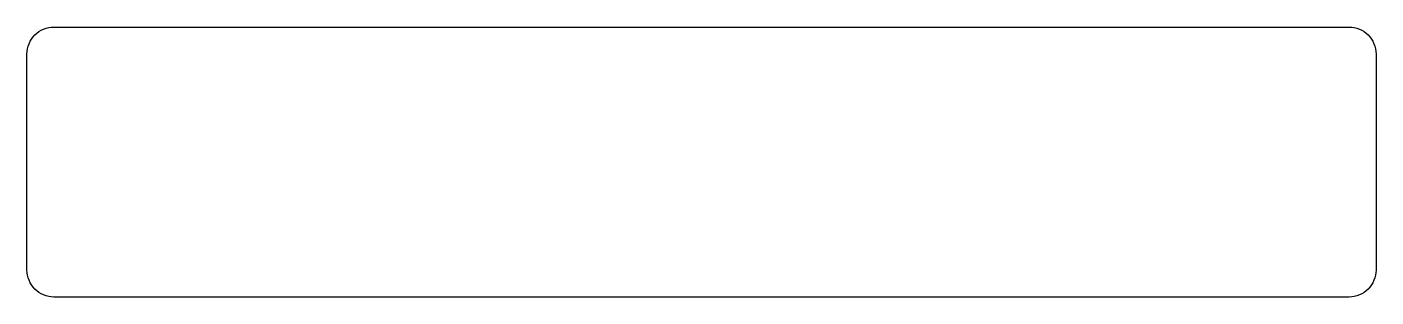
# Model space of a CAD drawing. Header units: millimetres. Extents: x -250 to 0, y 0 to 50.
import ezdxf

# ---------------------------------------------------------------- set-up
doc = ezdxf.new("R2010")
doc.units = ezdxf.units.MM
doc.layers.get('0').update_dxf_attribs({"linetype": 'CONTINUOUS'})

msp = doc.modelspace()

# ---------------------------------------------------------------- linework, layer by layer
msp.add_lwpolyline([(-245, 0, -0.414214), (-250, 5), (-250, 45, -0.414214), (-245, 50), (-5, 50, -0.414214), (0, 45), (0, 5, -0.414214), (-5, 0)], format="xyb", close=True)

doc.saveas('drawing.dxf')
